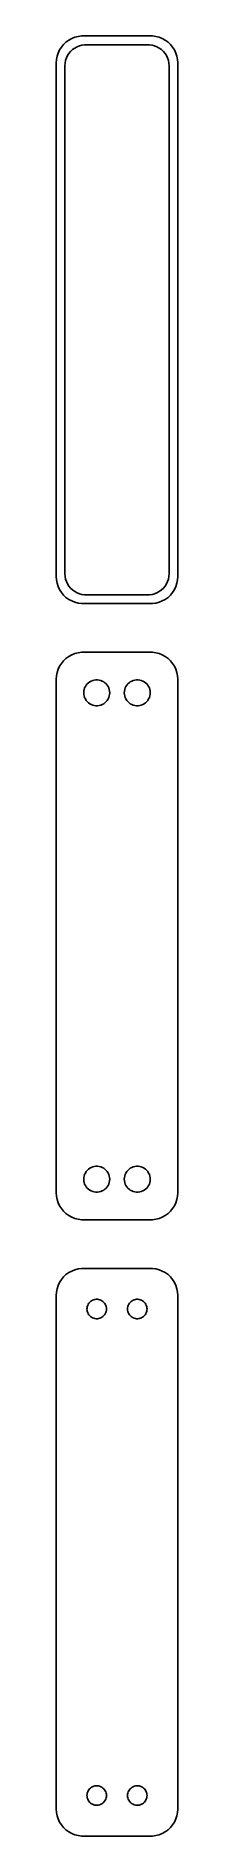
# Model space of a CAD drawing. Header units: metres. Extents: x -11 to 11, y 176 to 508.
import ezdxf

# ---------------------------------------------------------------- set-up
doc = ezdxf.new("R2010")
doc.units = ezdxf.units.M

msp = doc.modelspace()

# ---------------------------------------------------------------- linework, layer by layer
for p, q in [((-10.2951, 506.439), (-10.6315, 505.909)), ((-9.89484, 506.923), (-10.2951, 506.439)), ((-9.43712, 507.353), (-9.89484, 506.923)), ((-8.92912, 507.722), (-9.43712, 507.353)), ((-8.37889, 508.024), (-8.92912, 507.722)), ((-7.79507, 508.255), (-8.37889, 508.024)), ((-8.21851, 505.984), (-7.82506, 506.27)), ((-7.82506, 506.27), (-7.39888, 506.504)), ((-7.1869, 508.411), (-7.79507, 508.255)), ((-7.39888, 506.504), (-6.9467, 506.683)), ((-6.56395, 508.49), (-7.1869, 508.411)), ((-6.9467, 506.683), (-6.47565, 506.804)), ((6.56395, 508.49), (-6.56395, 508.49)), ((-6.47565, 506.804), (-5.99316, 506.865)), ((-5.99316, 506.865), (5.99316, 506.865)), ((5.99316, 506.865), (6.47565, 506.804)), ((6.47565, 506.804), (6.9467, 506.683)), ((7.1869, 508.411), (6.56395, 508.49)), ((6.9467, 506.683), (7.39888, 506.504)), ((7.79507, 508.255), (7.1869, 508.411)), ((7.39888, 506.504), (7.82506, 506.27)), ((8.37889, 508.024), (7.79507, 508.255)), ((7.82506, 506.27), (8.21851, 505.984)), ((8.92912, 507.722), (8.37889, 508.024)), ((9.43712, 507.353), (8.92912, 507.722)), ((9.89484, 506.923), (9.43712, 507.353)), ((10.2951, 506.439), (9.89484, 506.923)), ((10.6315, 505.909), (10.2951, 506.439)), ((-11.2106, 504.127), (-11.25, 503.5)), ((-11.25, 503.5), (-11.25, 408.5)), ((-11.0929, 504.743), (-11.2106, 504.127)), ((-10.8989, 505.341), (-11.0929, 504.743)), ((-10.6315, 505.909), (-10.8989, 505.341)), ((-9.62262, 503), (-9.59209, 503.485)), ((-9.62262, 409), (-9.62262, 503)), ((-9.59209, 503.485), (-9.50096, 503.963)), ((-9.50096, 503.963), (-9.35068, 504.426)), ((-9.35068, 504.426), (-9.1436, 504.866)), ((-9.1436, 504.866), (-8.88301, 505.276)), ((-8.88301, 505.276), (-8.57301, 505.651)), ((-8.57301, 505.651), (-8.21851, 505.984)), ((8.21851, 505.984), (8.57301, 505.651)), ((8.57301, 505.651), (8.88301, 505.276)), ((8.88301, 505.276), (9.1436, 504.866)), ((9.1436, 504.866), (9.35068, 504.426)), ((9.35068, 504.426), (9.50096, 503.963)), ((9.50096, 503.963), (9.59209, 503.485)), ((9.59209, 503.485), (9.62262, 503)), ((9.62262, 503), (9.62262, 409)), ((10.8989, 505.341), (10.6315, 505.909)), ((11.0929, 504.743), (10.8989, 505.341)), ((11.2106, 504.127), (11.0929, 504.743)), ((11.25, 503.5), (11.2106, 504.127)), ((11.25, 408.5), (11.25, 503.5)), ((-11.25, 408.5), (-11.2106, 407.873)), ((-11.2106, 407.873), (-11.0929, 407.257)), ((-11.0929, 407.257), (-10.8989, 406.659)), ((-10.8989, 406.659), (-10.6315, 406.091)), ((-9.59209, 408.515), (-9.62262, 409)), ((-9.50096, 408.037), (-9.59209, 408.515)), ((-9.35068, 407.574), (-9.50096, 408.037)), ((-9.1436, 407.134), (-9.35068, 407.574)), ((-8.88301, 406.724), (-9.1436, 407.134)), ((-8.57301, 406.349), (-8.88301, 406.724)), ((-8.21851, 406.016), (-8.57301, 406.349)), ((8.57301, 406.349), (8.21851, 406.016)), ((8.88301, 406.724), (8.57301, 406.349)), ((9.1436, 407.134), (8.88301, 406.724)), ((9.35068, 407.574), (9.1436, 407.134)), ((9.50096, 408.037), (9.35068, 407.574)), ((9.59209, 408.515), (9.50096, 408.037)), ((9.62262, 409), (9.59209, 408.515)), ((10.6315, 406.091), (10.8989, 406.659)), ((10.8989, 406.659), (11.0929, 407.257)), ((11.0929, 407.257), (11.2106, 407.873)), ((11.2106, 407.873), (11.25, 408.5)), ((-10.6315, 406.091), (-10.2951, 405.561)), ((-10.2951, 405.561), (-9.89484, 405.077)), ((-9.89484, 405.077), (-9.43712, 404.647)), ((-9.43712, 404.647), (-8.92912, 404.278)), ((-8.92912, 404.278), (-8.37889, 403.976)), ((-8.37889, 403.976), (-7.79507, 403.745)), ((-7.82506, 405.73), (-8.21851, 406.016)), ((-7.39888, 405.496), (-7.82506, 405.73)), ((-7.79507, 403.745), (-7.1869, 403.589)), ((-6.9467, 405.317), (-7.39888, 405.496)), ((-7.1869, 403.589), (-6.56395, 403.51)), ((-6.47565, 405.196), (-6.9467, 405.317)), ((-6.56395, 403.51), (6.56395, 403.51)), ((-5.99316, 405.135), (-6.47565, 405.196)), ((5.99316, 405.135), (-5.99316, 405.135)), ((6.47565, 405.196), (5.99316, 405.135)), ((6.9467, 405.317), (6.47565, 405.196)), ((6.56395, 403.51), (7.1869, 403.589)), ((7.39888, 405.496), (6.9467, 405.317)), ((7.1869, 403.589), (7.79507, 403.745)), ((7.82506, 405.73), (7.39888, 405.496)), ((7.79507, 403.745), (8.37889, 403.976)), ((8.21851, 406.016), (7.82506, 405.73)), ((8.37889, 403.976), (8.92912, 404.278)), ((8.92912, 404.278), (9.43712, 404.647)), ((9.43712, 404.647), (9.89484, 405.077)), ((9.89484, 405.077), (10.2951, 405.561)), ((10.2951, 405.561), (10.6315, 406.091)), ((-9.89484, 392.923), (-10.2951, 392.439)), ((-9.43712, 393.353), (-9.89484, 392.923)), ((-8.92912, 393.722), (-9.43712, 393.353)), ((-8.37889, 394.024), (-8.92912, 393.722)), ((-7.79507, 394.255), (-8.37889, 394.024)), ((-7.1869, 394.411), (-7.79507, 394.255)), ((-6.56395, 394.49), (-7.1869, 394.411)), ((6.56395, 394.49), (-6.56395, 394.49)), ((7.1869, 394.411), (6.56395, 394.49)), ((7.79507, 394.255), (7.1869, 394.411)), ((8.37889, 394.024), (7.79507, 394.255)), ((8.92912, 393.722), (8.37889, 394.024)), ((9.43712, 393.353), (8.92912, 393.722)), ((9.89484, 392.923), (9.43712, 393.353)), ((10.2951, 392.439), (9.89484, 392.923)), ((-11.2106, 390.127), (-11.25, 389.5)), ((-11.0929, 390.743), (-11.2106, 390.127)), ((-10.8989, 391.341), (-11.0929, 390.743)), ((-10.6315, 391.909), (-10.8989, 391.341)), ((-10.2951, 392.439), (-10.6315, 391.909)), ((10.6315, 391.909), (10.2951, 392.439)), ((10.8989, 391.341), (10.6315, 391.909)), ((11.0929, 390.743), (10.8989, 391.341)), ((11.2106, 390.127), (11.0929, 390.743)), ((11.25, 389.5), (11.2106, 390.127)), ((-11.25, 389.5), (-11.25, 294.5)), ((-6.14999, 387), (-6.13107, 387.301)), ((-6.13107, 386.699), (-6.14999, 387)), ((-6.13107, 387.301), (-6.07458, 387.597)), ((-6.07458, 386.403), (-6.13107, 386.699)), ((-6.07458, 387.597), (-5.98146, 387.883)), ((-5.98146, 386.117), (-6.07458, 386.403)), ((-5.98146, 387.883), (-5.85313, 388.156)), ((-5.85313, 388.156), (-5.69164, 388.411)), ((-5.69164, 388.411), (-5.49951, 388.643)), ((-5.49951, 388.643), (-5.27982, 388.849)), ((-5.27982, 388.849), (-5.03598, 389.026)), ((-5.03598, 389.026), (-4.77187, 389.172)), ((-4.77187, 389.172), (-4.49164, 389.283)), ((-4.49164, 389.283), (-4.19971, 389.357)), ((-4.19971, 389.357), (-3.9007, 389.395)), ((-3.9007, 389.395), (-3.59929, 389.395)), ((-3.59929, 389.395), (-3.30028, 389.357)), ((-3.30028, 389.357), (-3.00835, 389.283)), ((-3.00835, 389.283), (-2.72812, 389.172)), ((-2.72812, 389.172), (-2.464, 389.026)), ((-2.464, 389.026), (-2.22017, 388.849)), ((-2.22017, 388.849), (-2.00047, 388.643)), ((-2.00047, 388.643), (-1.80835, 388.411)), ((-1.80835, 388.411), (-1.64685, 388.156)), ((-1.64685, 388.156), (-1.51852, 387.883)), ((-1.51852, 387.883), (-1.4254, 387.597)), ((-1.4254, 386.403), (-1.51852, 386.117)), ((-1.4254, 387.597), (-1.36891, 387.301)), ((-1.36891, 386.699), (-1.4254, 386.403)), ((-1.36891, 387.301), (-1.34999, 387)), ((-1.34999, 387), (-1.36891, 386.699)), ((1.34999, 387), (1.36891, 387.301)), ((1.36891, 386.699), (1.34999, 387)), ((1.36891, 387.301), (1.4254, 387.597)), ((1.4254, 386.403), (1.36891, 386.699)), ((1.4254, 387.597), (1.51852, 387.883)), ((1.51852, 386.117), (1.4254, 386.403)), ((1.51852, 387.883), (1.64685, 388.156)), ((1.64685, 388.156), (1.80835, 388.411)), ((1.80835, 388.411), (2.00047, 388.643)), ((2.00047, 388.643), (2.22017, 388.849)), ((2.22017, 388.849), (2.464, 389.026)), ((2.464, 389.026), (2.72812, 389.172)), ((2.72812, 389.172), (3.00835, 389.283)), ((3.00835, 389.283), (3.30028, 389.357)), ((3.30028, 389.357), (3.59929, 389.395)), ((3.59929, 389.395), (3.9007, 389.395)), ((3.9007, 389.395), (4.19971, 389.357)), ((4.19971, 389.357), (4.49164, 389.283)), ((4.49164, 389.283), (4.77187, 389.172)), ((4.77187, 389.172), (5.03598, 389.026)), ((5.03598, 389.026), (5.27982, 388.849)), ((5.27982, 388.849), (5.49951, 388.643)), ((5.49951, 388.643), (5.69164, 388.411)), ((5.69164, 388.411), (5.85313, 388.156)), ((5.85313, 388.156), (5.98146, 387.883)), ((5.98146, 387.883), (6.07458, 387.597)), ((6.07458, 386.403), (5.98146, 386.117)), ((6.07458, 387.597), (6.13107, 387.301)), ((6.13107, 386.699), (6.07458, 386.403)), ((6.13107, 387.301), (6.14999, 387)), ((6.14999, 387), (6.13107, 386.699)), ((11.25, 294.5), (11.25, 389.5)), ((-5.85313, 385.844), (-5.98146, 386.117)), ((-5.69164, 385.589), (-5.85313, 385.844)), ((-5.49951, 385.357), (-5.69164, 385.589)), ((-5.27982, 385.151), (-5.49951, 385.357)), ((-5.03598, 384.974), (-5.27982, 385.151)), ((-4.77187, 384.828), (-5.03598, 384.974)), ((-4.49164, 384.717), (-4.77187, 384.828)), ((-4.19971, 384.643), (-4.49164, 384.717)), ((-3.9007, 384.605), (-4.19971, 384.643)), ((-3.59929, 384.605), (-3.9007, 384.605)), ((-3.30028, 384.643), (-3.59929, 384.605)), ((-3.00835, 384.717), (-3.30028, 384.643)), ((-2.72812, 384.828), (-3.00835, 384.717)), ((-2.464, 384.974), (-2.72812, 384.828)), ((-2.22017, 385.151), (-2.464, 384.974)), ((-2.00047, 385.357), (-2.22017, 385.151)), ((-1.80835, 385.589), (-2.00047, 385.357)), ((-1.64685, 385.844), (-1.80835, 385.589)), ((-1.51852, 386.117), (-1.64685, 385.844)), ((1.64685, 385.844), (1.51852, 386.117)), ((1.80835, 385.589), (1.64685, 385.844)), ((2.00047, 385.357), (1.80835, 385.589)), ((2.22017, 385.151), (2.00047, 385.357)), ((2.464, 384.974), (2.22017, 385.151)), ((2.72812, 384.828), (2.464, 384.974)), ((3.00835, 384.717), (2.72812, 384.828)), ((3.30028, 384.643), (3.00835, 384.717)), ((3.59929, 384.605), (3.30028, 384.643)), ((3.9007, 384.605), (3.59929, 384.605)), ((4.19971, 384.643), (3.9007, 384.605)), ((4.49164, 384.717), (4.19971, 384.643)), ((4.77187, 384.828), (4.49164, 384.717)), ((5.03598, 384.974), (4.77187, 384.828)), ((5.27982, 385.151), (5.03598, 384.974)), ((5.49951, 385.357), (5.27982, 385.151)), ((5.69164, 385.589), (5.49951, 385.357)), ((5.85313, 385.844), (5.69164, 385.589)), ((5.98146, 386.117), (5.85313, 385.844)), ((-6.14999, 297), (-6.13107, 297.301)), ((-6.13107, 296.699), (-6.14999, 297)), ((-6.13107, 297.301), (-6.07458, 297.597)), ((-6.07458, 296.403), (-6.13107, 296.699)), ((-6.07458, 297.597), (-5.98146, 297.883)), ((-5.98146, 296.117), (-6.07458, 296.403)), ((-5.98146, 297.883), (-5.85313, 298.156)), ((-5.85313, 298.156), (-5.69164, 298.411)), ((-5.69164, 298.411), (-5.49951, 298.643)), ((-5.49951, 298.643), (-5.27982, 298.849)), ((-5.27982, 298.849), (-5.03598, 299.026)), ((-5.03598, 299.026), (-4.77187, 299.172)), ((-4.77187, 299.172), (-4.49164, 299.283)), ((-4.49164, 299.283), (-4.19971, 299.357)), ((-4.19971, 299.357), (-3.9007, 299.395)), ((-3.9007, 299.395), (-3.59929, 299.395)), ((-3.59929, 299.395), (-3.30028, 299.357)), ((-3.30028, 299.357), (-3.00835, 299.283)), ((-3.00835, 299.283), (-2.72812, 299.172)), ((-2.72812, 299.172), (-2.464, 299.026)), ((-2.464, 299.026), (-2.22017, 298.849)), ((-2.22017, 298.849), (-2.00047, 298.643)), ((-2.00047, 298.643), (-1.80835, 298.411)), ((-1.80835, 298.411), (-1.64685, 298.156)), ((-1.64685, 298.156), (-1.51852, 297.883)), ((-1.51852, 297.883), (-1.4254, 297.597)), ((-1.4254, 296.403), (-1.51852, 296.117)), ((-1.4254, 297.597), (-1.36891, 297.301)), ((-1.36891, 296.699), (-1.4254, 296.403)), ((-1.36891, 297.301), (-1.34999, 297)), ((-1.34999, 297), (-1.36891, 296.699)), ((1.34999, 297), (1.36891, 297.301)), ((1.36891, 296.699), (1.34999, 297)), ((1.36891, 297.301), (1.4254, 297.597)), ((1.4254, 296.403), (1.36891, 296.699)), ((1.4254, 297.597), (1.51852, 297.883)), ((1.51852, 296.117), (1.4254, 296.403)), ((1.51852, 297.883), (1.64685, 298.156)), ((1.64685, 298.156), (1.80835, 298.411)), ((1.80835, 298.411), (2.00047, 298.643)), ((2.00047, 298.643), (2.22017, 298.849)), ((2.22017, 298.849), (2.464, 299.026)), ((2.464, 299.026), (2.72812, 299.172)), ((2.72812, 299.172), (3.00835, 299.283)), ((3.00835, 299.283), (3.30028, 299.357)), ((3.30028, 299.357), (3.59929, 299.395)), ((3.59929, 299.395), (3.9007, 299.395)), ((3.9007, 299.395), (4.19971, 299.357)), ((4.19971, 299.357), (4.49164, 299.283)), ((4.49164, 299.283), (4.77187, 299.172)), ((4.77187, 299.172), (5.03598, 299.026)), ((5.03598, 299.026), (5.27982, 298.849)), ((5.27982, 298.849), (5.49951, 298.643)), ((5.49951, 298.643), (5.69164, 298.411)), ((5.69164, 298.411), (5.85313, 298.156)), ((5.85313, 298.156), (5.98146, 297.883)), ((5.98146, 297.883), (6.07458, 297.597)), ((6.07458, 296.403), (5.98146, 296.117)), ((6.07458, 297.597), (6.13107, 297.301)), ((6.13107, 296.699), (6.07458, 296.403)), ((6.13107, 297.301), (6.14999, 297)), ((6.14999, 297), (6.13107, 296.699)), ((-11.25, 294.5), (-11.2106, 293.873)), ((-11.2106, 293.873), (-11.0929, 293.257)), ((-11.0929, 293.257), (-10.8989, 292.659)), ((-5.85313, 295.844), (-5.98146, 296.117)), ((-5.69164, 295.589), (-5.85313, 295.844)), ((-5.49951, 295.357), (-5.69164, 295.589)), ((-5.27982, 295.151), (-5.49951, 295.357)), ((-5.03598, 294.974), (-5.27982, 295.151)), ((-4.77187, 294.828), (-5.03598, 294.974)), ((-4.49164, 294.717), (-4.77187, 294.828)), ((-4.19971, 294.643), (-4.49164, 294.717)), ((-3.9007, 294.605), (-4.19971, 294.643)), ((-3.59929, 294.605), (-3.9007, 294.605)), ((-3.30028, 294.643), (-3.59929, 294.605)), ((-3.00835, 294.717), (-3.30028, 294.643)), ((-2.72812, 294.828), (-3.00835, 294.717)), ((-2.464, 294.974), (-2.72812, 294.828)), ((-2.22017, 295.151), (-2.464, 294.974)), ((-2.00047, 295.357), (-2.22017, 295.151)), ((-1.80835, 295.589), (-2.00047, 295.357)), ((-1.64685, 295.844), (-1.80835, 295.589)), ((-1.51852, 296.117), (-1.64685, 295.844)), ((1.64685, 295.844), (1.51852, 296.117)), ((1.80835, 295.589), (1.64685, 295.844)), ((2.00047, 295.357), (1.80835, 295.589)), ((2.22017, 295.151), (2.00047, 295.357)), ((2.464, 294.974), (2.22017, 295.151)), ((2.72812, 294.828), (2.464, 294.974)), ((3.00835, 294.717), (2.72812, 294.828)), ((3.30028, 294.643), (3.00835, 294.717)), ((3.59929, 294.605), (3.30028, 294.643)), ((3.9007, 294.605), (3.59929, 294.605)), ((4.19971, 294.643), (3.9007, 294.605)), ((4.49164, 294.717), (4.19971, 294.643)), ((4.77187, 294.828), (4.49164, 294.717)), ((5.03598, 294.974), (4.77187, 294.828)), ((5.27982, 295.151), (5.03598, 294.974)), ((5.49951, 295.357), (5.27982, 295.151)), ((5.69164, 295.589), (5.49951, 295.357)), ((5.85313, 295.844), (5.69164, 295.589)), ((5.98146, 296.117), (5.85313, 295.844)), ((10.8989, 292.659), (11.0929, 293.257)), ((11.0929, 293.257), (11.2106, 293.873)), ((11.2106, 293.873), (11.25, 294.5)), ((-10.8989, 292.659), (-10.6315, 292.091)), ((-10.6315, 292.091), (-10.2951, 291.561)), ((-10.2951, 291.561), (-9.89484, 291.077)), ((-9.89484, 291.077), (-9.43712, 290.647)), ((-9.43712, 290.647), (-8.92912, 290.278)), ((-8.92912, 290.278), (-8.37889, 289.976)), ((-8.37889, 289.976), (-7.79507, 289.745)), ((-7.79507, 289.745), (-7.1869, 289.589)), ((7.1869, 289.589), (7.79507, 289.745)), ((7.79507, 289.745), (8.37889, 289.976)), ((8.37889, 289.976), (8.92912, 290.278)), ((8.92912, 290.278), (9.43712, 290.647)), ((9.43712, 290.647), (9.89484, 291.077)), ((9.89484, 291.077), (10.2951, 291.561)), ((10.2951, 291.561), (10.6315, 292.091)), ((10.6315, 292.091), (10.8989, 292.659)), ((-7.1869, 289.589), (-6.56395, 289.51)), ((-6.56395, 289.51), (6.56395, 289.51)), ((6.56395, 289.51), (7.1869, 289.589)), ((-8.92912, 279.722), (-9.43712, 279.353)), ((-8.37889, 280.024), (-8.92912, 279.722)), ((-7.79507, 280.255), (-8.37889, 280.024)), ((-7.1869, 280.411), (-7.79507, 280.255)), ((-6.56395, 280.49), (-7.1869, 280.411)), ((6.56395, 280.49), (-6.56395, 280.49)), ((7.1869, 280.411), (6.56395, 280.49)), ((7.79507, 280.255), (7.1869, 280.411)), ((8.37889, 280.024), (7.79507, 280.255)), ((8.92912, 279.722), (8.37889, 280.024)), ((9.43712, 279.353), (8.92912, 279.722)), ((-11.0929, 276.743), (-11.2106, 276.127)), ((-10.8989, 277.341), (-11.0929, 276.743)), ((-10.6315, 277.909), (-10.8989, 277.341)), ((-10.2951, 278.439), (-10.6315, 277.909)), ((-9.89484, 278.923), (-10.2951, 278.439)), ((-9.43712, 279.353), (-9.89484, 278.923)), ((9.89484, 278.923), (9.43712, 279.353)), ((10.2951, 278.439), (9.89484, 278.923)), ((10.6315, 277.909), (10.2951, 278.439)), ((10.8989, 277.341), (10.6315, 277.909)), ((11.0929, 276.743), (10.8989, 277.341)), ((11.2106, 276.127), (11.0929, 276.743)), ((-11.2106, 276.127), (-11.25, 275.5)), ((-11.25, 275.5), (-11.25, 180.5)), ((-5.54999, 273), (-5.5358, 273.226)), ((-5.5358, 273.226), (-5.49344, 273.448)), ((-5.49344, 273.448), (-5.42358, 273.663)), ((-5.42358, 273.663), (-5.32735, 273.867)), ((-5.32735, 273.867), (-5.20622, 274.058)), ((-5.20622, 274.058), (-5.06213, 274.232)), ((-5.06213, 274.232), (-4.89735, 274.387)), ((-4.89735, 274.387), (-4.71448, 274.52)), ((-4.71448, 274.52), (-4.51639, 274.629)), ((-4.51639, 274.629), (-4.30623, 274.712)), ((-4.30623, 274.712), (-4.08728, 274.768)), ((-4.08728, 274.768), (-3.86302, 274.796)), ((-3.86302, 274.796), (-3.63696, 274.796)), ((-3.63696, 274.796), (-3.4127, 274.768)), ((-3.4127, 274.768), (-3.19376, 274.712)), ((-3.19376, 274.712), (-2.9836, 274.629)), ((-2.9836, 274.629), (-2.78551, 274.52)), ((-2.78551, 274.52), (-2.60263, 274.387)), ((-2.60263, 274.387), (-2.43785, 274.232)), ((-2.43785, 274.232), (-2.29376, 274.058)), ((-2.29376, 274.058), (-2.17264, 273.867)), ((-2.17264, 273.867), (-2.0764, 273.663)), ((-2.0764, 273.663), (-2.00655, 273.448)), ((-2.00655, 273.448), (-1.96419, 273.226)), ((-1.96419, 273.226), (-1.95, 273)), ((1.95, 273), (1.96419, 273.226)), ((1.96419, 273.226), (2.00655, 273.448)), ((2.00655, 273.448), (2.0764, 273.663)), ((2.0764, 273.663), (2.17264, 273.867)), ((2.17264, 273.867), (2.29376, 274.058)), ((2.29376, 274.058), (2.43785, 274.232)), ((2.43785, 274.232), (2.60263, 274.387)), ((2.60263, 274.387), (2.78551, 274.52)), ((2.78551, 274.52), (2.9836, 274.629)), ((2.9836, 274.629), (3.19376, 274.712)), ((3.19376, 274.712), (3.4127, 274.768)), ((3.4127, 274.768), (3.63696, 274.796)), ((3.63696, 274.796), (3.86302, 274.796)), ((3.86302, 274.796), (4.08728, 274.768)), ((4.08728, 274.768), (4.30623, 274.712)), ((4.30623, 274.712), (4.51639, 274.629)), ((4.51639, 274.629), (4.71448, 274.52)), ((4.71448, 274.52), (4.89735, 274.387)), ((4.89735, 274.387), (5.06213, 274.232)), ((5.06213, 274.232), (5.20622, 274.058)), ((5.20622, 274.058), (5.32735, 273.867)), ((5.32735, 273.867), (5.42358, 273.663)), ((5.42358, 273.663), (5.49344, 273.448)), ((5.49344, 273.448), (5.5358, 273.226)), ((5.5358, 273.226), (5.54999, 273)), ((11.25, 275.5), (11.2106, 276.127)), ((11.25, 180.5), (11.25, 275.5)), ((-5.5358, 272.774), (-5.54999, 273)), ((-5.49344, 272.552), (-5.5358, 272.774)), ((-5.42358, 272.337), (-5.49344, 272.552)), ((-5.32735, 272.133), (-5.42358, 272.337)), ((-5.20622, 271.942), (-5.32735, 272.133)), ((-5.06213, 271.768), (-5.20622, 271.942)), ((-4.89735, 271.613), (-5.06213, 271.768)), ((-4.71448, 271.48), (-4.89735, 271.613)), ((-4.51639, 271.371), (-4.71448, 271.48)), ((-4.30623, 271.288), (-4.51639, 271.371)), ((-4.08728, 271.232), (-4.30623, 271.288)), ((-3.86302, 271.204), (-4.08728, 271.232)), ((-3.63696, 271.204), (-3.86302, 271.204)), ((-3.4127, 271.232), (-3.63696, 271.204)), ((-3.19376, 271.288), (-3.4127, 271.232)), ((-2.9836, 271.371), (-3.19376, 271.288)), ((-2.78551, 271.48), (-2.9836, 271.371)), ((-2.60263, 271.613), (-2.78551, 271.48)), ((-2.43785, 271.768), (-2.60263, 271.613)), ((-2.29376, 271.942), (-2.43785, 271.768)), ((-2.17264, 272.133), (-2.29376, 271.942)), ((-2.0764, 272.337), (-2.17264, 272.133)), ((-2.00655, 272.552), (-2.0764, 272.337)), ((-1.96419, 272.774), (-2.00655, 272.552)), ((-1.95, 273), (-1.96419, 272.774)), ((1.96419, 272.774), (1.95, 273)), ((2.00655, 272.552), (1.96419, 272.774)), ((2.0764, 272.337), (2.00655, 272.552)), ((2.17264, 272.133), (2.0764, 272.337)), ((2.29376, 271.942), (2.17264, 272.133)), ((2.43785, 271.768), (2.29376, 271.942)), ((2.60263, 271.613), (2.43785, 271.768)), ((2.78551, 271.48), (2.60263, 271.613)), ((2.9836, 271.371), (2.78551, 271.48)), ((3.19376, 271.288), (2.9836, 271.371)), ((3.4127, 271.232), (3.19376, 271.288)), ((3.63696, 271.204), (3.4127, 271.232)), ((3.86302, 271.204), (3.63696, 271.204)), ((4.08728, 271.232), (3.86302, 271.204)), ((4.30623, 271.288), (4.08728, 271.232)), ((4.51639, 271.371), (4.30623, 271.288)), ((4.71448, 271.48), (4.51639, 271.371)), ((4.89735, 271.613), (4.71448, 271.48)), ((5.06213, 271.768), (4.89735, 271.613)), ((5.20622, 271.942), (5.06213, 271.768)), ((5.32735, 272.133), (5.20622, 271.942)), ((5.42358, 272.337), (5.32735, 272.133)), ((5.49344, 272.552), (5.42358, 272.337)), ((5.5358, 272.774), (5.49344, 272.552)), ((5.54999, 273), (5.5358, 272.774)), ((-5.54999, 183), (-5.5358, 183.226)), ((-5.5358, 183.226), (-5.49344, 183.448)), ((-5.49344, 183.448), (-5.42358, 183.663)), ((-5.42358, 183.663), (-5.32735, 183.867)), ((-5.32735, 183.867), (-5.20622, 184.058)), ((-5.20622, 184.058), (-5.06213, 184.232)), ((-5.06213, 184.232), (-4.89735, 184.387)), ((-4.89735, 184.387), (-4.71448, 184.52)), ((-4.71448, 184.52), (-4.51639, 184.629)), ((-4.51639, 184.629), (-4.30623, 184.712)), ((-4.30623, 184.712), (-4.08728, 184.768)), ((-4.08728, 184.768), (-3.86302, 184.796)), ((-3.86302, 184.796), (-3.63696, 184.796)), ((-3.63696, 184.796), (-3.4127, 184.768)), ((-3.4127, 184.768), (-3.19376, 184.712)), ((-3.19376, 184.712), (-2.9836, 184.629)), ((-2.9836, 184.629), (-2.78551, 184.52)), ((-2.78551, 184.52), (-2.60263, 184.387)), ((-2.60263, 184.387), (-2.43785, 184.232)), ((-2.43785, 184.232), (-2.29376, 184.058)), ((-2.29376, 184.058), (-2.17264, 183.867)), ((-2.17264, 183.867), (-2.0764, 183.663)), ((-2.0764, 183.663), (-2.00655, 183.448)), ((-2.00655, 183.448), (-1.96419, 183.226)), ((-1.96419, 183.226), (-1.95, 183)), ((1.95, 183), (1.96419, 183.226)), ((1.96419, 183.226), (2.00655, 183.448)), ((2.00655, 183.448), (2.0764, 183.663)), ((2.0764, 183.663), (2.17264, 183.867)), ((2.17264, 183.867), (2.29376, 184.058)), ((2.29376, 184.058), (2.43785, 184.232)), ((2.43785, 184.232), (2.60263, 184.387)), ((2.60263, 184.387), (2.78551, 184.52)), ((2.78551, 184.52), (2.9836, 184.629)), ((2.9836, 184.629), (3.19376, 184.712)), ((3.19376, 184.712), (3.4127, 184.768)), ((3.4127, 184.768), (3.63696, 184.796)), ((3.63696, 184.796), (3.86302, 184.796)), ((3.86302, 184.796), (4.08728, 184.768)), ((4.08728, 184.768), (4.30623, 184.712)), ((4.30623, 184.712), (4.51639, 184.629)), ((4.51639, 184.629), (4.71448, 184.52)), ((4.71448, 184.52), (4.89735, 184.387)), ((4.89735, 184.387), (5.06213, 184.232)), ((5.06213, 184.232), (5.20622, 184.058)), ((5.20622, 184.058), (5.32735, 183.867)), ((5.32735, 183.867), (5.42358, 183.663)), ((5.42358, 183.663), (5.49344, 183.448)), ((5.49344, 183.448), (5.5358, 183.226)), ((5.5358, 183.226), (5.54999, 183)), ((-11.25, 180.5), (-11.2106, 179.873)), ((-11.2106, 179.873), (-11.0929, 179.257)), ((-5.5358, 182.774), (-5.54999, 183)), ((-5.49344, 182.552), (-5.5358, 182.774)), ((-5.42358, 182.337), (-5.49344, 182.552)), ((-5.32735, 182.133), (-5.42358, 182.337)), ((-5.20622, 181.942), (-5.32735, 182.133)), ((-5.06213, 181.768), (-5.20622, 181.942)), ((-4.89735, 181.613), (-5.06213, 181.768)), ((-4.71448, 181.48), (-4.89735, 181.613)), ((-4.51639, 181.371), (-4.71448, 181.48)), ((-4.30623, 181.288), (-4.51639, 181.371)), ((-4.08728, 181.232), (-4.30623, 181.288)), ((-3.86302, 181.204), (-4.08728, 181.232)), ((-3.63696, 181.204), (-3.86302, 181.204)), ((-3.4127, 181.232), (-3.63696, 181.204)), ((-3.19376, 181.288), (-3.4127, 181.232)), ((-2.9836, 181.371), (-3.19376, 181.288)), ((-2.78551, 181.48), (-2.9836, 181.371)), ((-2.60263, 181.613), (-2.78551, 181.48)), ((-2.43785, 181.768), (-2.60263, 181.613)), ((-2.29376, 181.942), (-2.43785, 181.768)), ((-2.17264, 182.133), (-2.29376, 181.942)), ((-2.0764, 182.337), (-2.17264, 182.133)), ((-2.00655, 182.552), (-2.0764, 182.337)), ((-1.96419, 182.774), (-2.00655, 182.552)), ((-1.95, 183), (-1.96419, 182.774)), ((1.96419, 182.774), (1.95, 183)), ((2.00655, 182.552), (1.96419, 182.774)), ((2.0764, 182.337), (2.00655, 182.552)), ((2.17264, 182.133), (2.0764, 182.337)), ((2.29376, 181.942), (2.17264, 182.133)), ((2.43785, 181.768), (2.29376, 181.942)), ((2.60263, 181.613), (2.43785, 181.768)), ((2.78551, 181.48), (2.60263, 181.613)), ((2.9836, 181.371), (2.78551, 181.48)), ((3.19376, 181.288), (2.9836, 181.371)), ((3.4127, 181.232), (3.19376, 181.288)), ((3.63696, 181.204), (3.4127, 181.232)), ((3.86302, 181.204), (3.63696, 181.204)), ((4.08728, 181.232), (3.86302, 181.204)), ((4.30623, 181.288), (4.08728, 181.232)), ((4.51639, 181.371), (4.30623, 181.288)), ((4.71448, 181.48), (4.51639, 181.371)), ((4.89735, 181.613), (4.71448, 181.48)), ((5.06213, 181.768), (4.89735, 181.613)), ((5.20622, 181.942), (5.06213, 181.768)), ((5.32735, 182.133), (5.20622, 181.942)), ((5.42358, 182.337), (5.32735, 182.133)), ((5.49344, 182.552), (5.42358, 182.337)), ((5.5358, 182.774), (5.49344, 182.552)), ((5.54999, 183), (5.5358, 182.774)), ((11.0929, 179.257), (11.2106, 179.873)), ((11.2106, 179.873), (11.25, 180.5)), ((-11.0929, 179.257), (-10.8989, 178.659)), ((-10.8989, 178.659), (-10.6315, 178.091)), ((-10.6315, 178.091), (-10.2951, 177.561)), ((-10.2951, 177.561), (-9.89484, 177.077)), ((-9.89484, 177.077), (-9.43712, 176.647)), ((-9.43712, 176.647), (-8.92912, 176.278)), ((8.92912, 176.278), (9.43712, 176.647)), ((9.43712, 176.647), (9.89484, 177.077)), ((9.89484, 177.077), (10.2951, 177.561)), ((10.2951, 177.561), (10.6315, 178.091)), ((10.6315, 178.091), (10.8989, 178.659)), ((10.8989, 178.659), (11.0929, 179.257)), ((-8.92912, 176.278), (-8.37889, 175.976)), ((-8.37889, 175.976), (-7.79507, 175.745)), ((-7.79507, 175.745), (-7.1869, 175.589)), ((-7.1869, 175.589), (-6.56395, 175.51)), ((-6.56395, 175.51), (6.56395, 175.51)), ((6.56395, 175.51), (7.1869, 175.589)), ((7.1869, 175.589), (7.79507, 175.745)), ((7.79507, 175.745), (8.37889, 175.976)), ((8.37889, 175.976), (8.92912, 176.278))]:
    msp.add_line(p, q)

doc.saveas('drawing.dxf')
